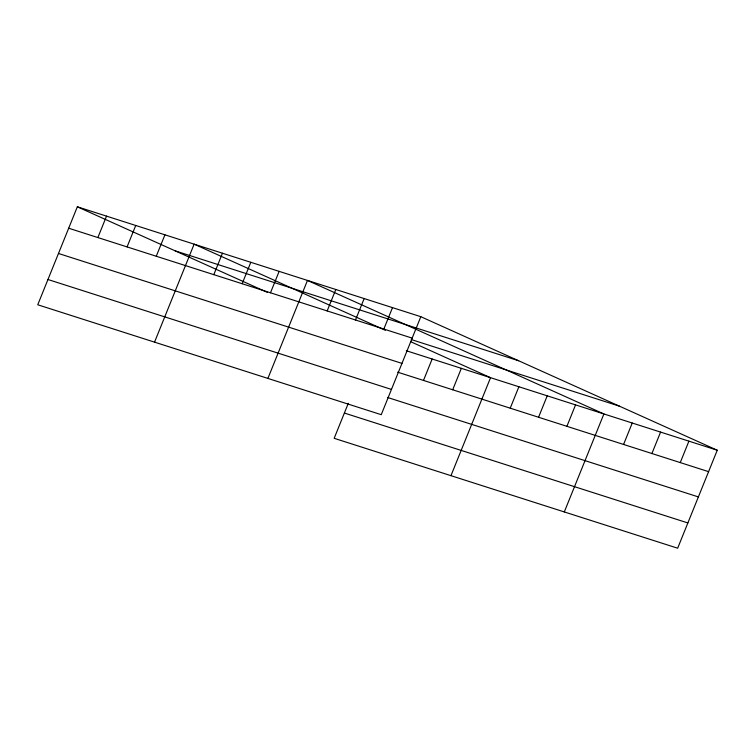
<?xml version="1.0" encoding="UTF-8"?>
<svg xmlns="http://www.w3.org/2000/svg" width="755" height="755" viewBox="0 0 755 755"><rect width="100%" height="100%" fill="white"/><g stroke="black" fill="none" stroke-linecap="round" stroke-linejoin="round"><path stroke-width="1.13" d="M420.828 316.694L77.34 206.794L37.75 304.775L381.247 414.684L420.828 316.694L717.25 450.225L677.66 548.206L334.172 438.306L348.319 403.283M97.876 237.561L106.53 216.128M127.076 246.904L135.73 225.471M156.266 256.247L164.93 234.814M154.539 342.147L194.129 244.158L385.38 330.312M213.807 274.66L222.461 253.227M242.147 283.729L250.802 262.296M270.479 292.789L279.142 271.366M267.893 378.415L307.474 280.426L603.896 413.957L564.306 511.937M327.16 310.928L335.815 289.495M355.492 319.997L364.155 298.565M383.833 329.057L392.496 307.634M423.489 380.435L432.153 359.002M452.689 389.778L461.352 368.346M450.961 475.669L490.542 377.689L410.607 341.675M510.229 408.181L518.883 386.758M538.56 417.251L547.224 395.818M566.901 426.32L575.555 404.888M623.573 444.45L632.237 423.026M651.914 453.519L660.578 432.086M680.255 462.589L688.909 441.156M175.16 250.858L518.647 360.758M68.677 228.218L412.173 338.127M411.258 339.552L619.43 406.162M406.322 350.735L717.25 450.225M58.475 253.482L401.962 363.391M397.668 372.168L708.596 471.658M47.961 279.51L391.449 389.42M387.457 397.432L698.384 496.922M344.374 413.042L687.871 522.951M77.34 206.794L267.544 292.468"/></g></svg>
